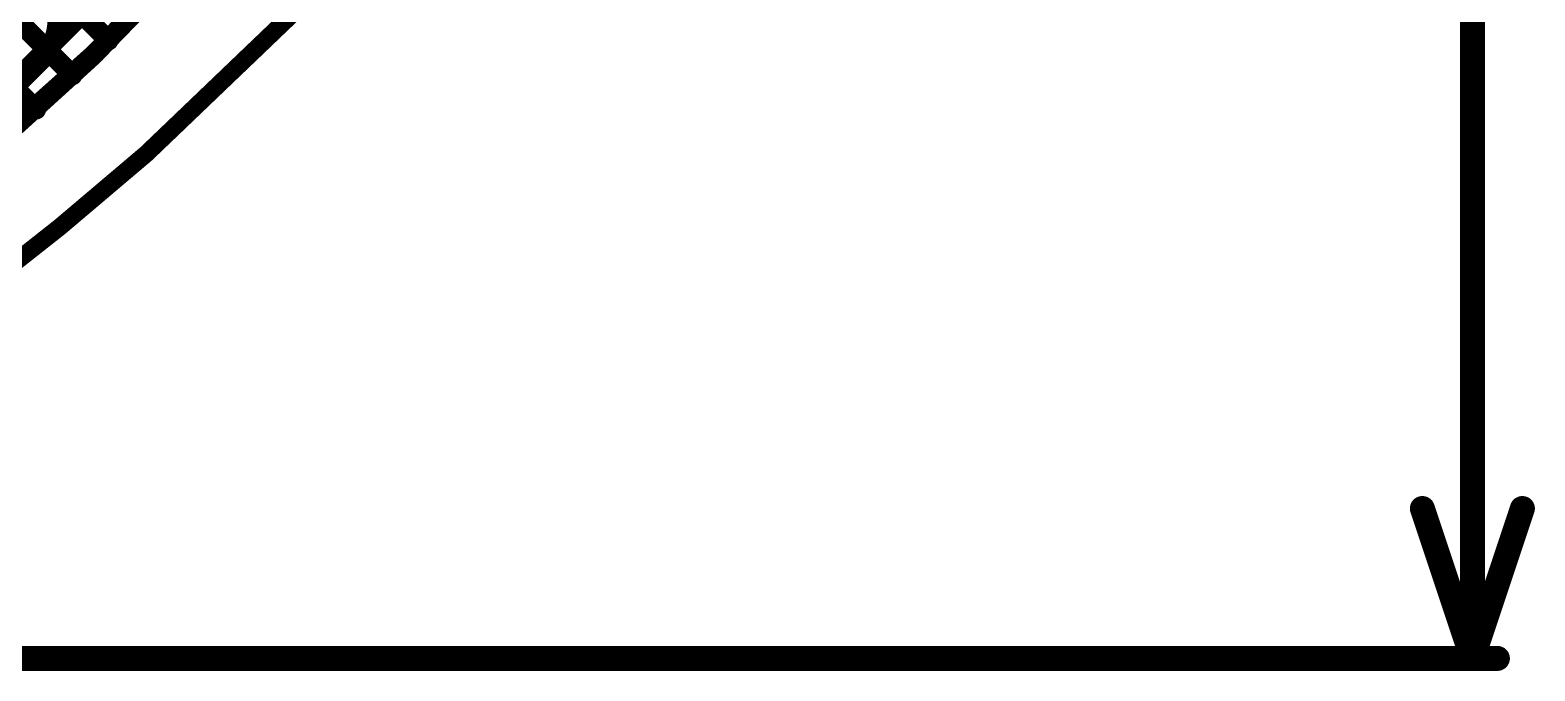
# Model space of a CAD drawing. Header units: millimetres. Extents: x 3.57 to 6.19, y 4.04 to 5.89.
# Drawn here: x 5.58 to 6.181, y 4.036 to 4.293 of the extents above; entities that cross this region are included whole.
import ezdxf

# ---------------------------------------------------------------- set-up
doc = ezdxf.new("R2010")
doc.units = ezdxf.units.MM
doc.header["$MEASUREMENT"] = 0
for name, color, linetype in [('BottomLayer', 5, 'Continuous'), ('Mechanical1', 6, 'Continuous'), ('Mechanical2', 216, 'Continuous'), ('TopLayer', 1, 'Continuous')]:
    doc.layers.add(name, color=color, linetype=linetype)

msp = doc.modelspace()

# ---------------------------------------------------------------- linework, layer by layer
at = {"layer": 'BottomLayer', "const_width": 0.008}
for points in [[(5.85187, 4.58864, -0.080996), (5.50819, 4.19628)], [(5.5905, 4.29693, -0.199188), (5.5836, 4.2803)], [(5.5905, 4.29693, -0.198912), (5.58362, 4.28032)]]:
    msp.add_lwpolyline(points, format="xyb", dxfattribs=at)
for points in [[(5.58848, 4.2874), (5.76802, 4.46694)], [(5.5905, 4.309), (5.61088, 4.28862)], [(5.58685, 4.28436), (5.5965, 4.27471)], [(5.50496, 4.20166), (5.5836, 4.2803)], [(5.57312, 4.26981), (5.58195, 4.26098)]]:
    msp.add_lwpolyline(points, dxfattribs=at)
at = {"layer": 'BottomLayer', "const_width": 0.004}
for points in [[(5.58648, 4.2874, 1), (5.59048, 4.2874, 1)], [(5.60888, 4.28862, 1), (5.61288, 4.28862, 1)], [(5.58485, 4.28436, 1), (5.58885, 4.28436, 1)], [(5.5816, 4.2803, 1), (5.5856, 4.2803, 1)], [(5.5816, 4.2803, 1), (5.5856, 4.2803, 1)], [(5.58162, 4.28032, 1), (5.58562, 4.28032, 1)], [(5.5945, 4.27471, 1), (5.5985, 4.27471, 1)], [(5.57995, 4.26098, 1), (5.58395, 4.26098, 1)]]:
    msp.add_lwpolyline(points, format="xyb", close=True, dxfattribs=at)
at = {"layer": 'Mechanical1', "const_width": 0.01}
for points in [[(6.15634, 4.04128), (6.15634, 4.60551)], [(6.13634, 4.10128), (6.15634, 4.04128)], [(6.15634, 4.04128), (6.17634, 4.10128)], [(5.33025, 4.04128), (6.16634, 4.04128)]]:
    msp.add_lwpolyline(points, dxfattribs=at)
at = {"layer": 'Mechanical1', "const_width": 0.005}
for points in [[(6.13384, 4.10128, 1), (6.13884, 4.10128, 1)], [(6.17384, 4.10128, 1), (6.17884, 4.10128, 1)], [(6.15384, 4.04128, 1), (6.15884, 4.04128, 1)], [(6.15384, 4.04128, 1), (6.15884, 4.04128, 1)], [(6.15384, 4.04128, 1), (6.15884, 4.04128, 1)], [(6.16384, 4.04128, 1), (6.16884, 4.04128, 1)]]:
    msp.add_lwpolyline(points, format="xyb", close=True, dxfattribs=at)
at = {"layer": 'Mechanical2', "const_width": 0.007}
for points in [[(5.91203, 4.60298, -0.090281), (5.62598, 4.24324)], [(5.62598, 4.24324, -0.025964), (5.51986, 4.15939)]]:
    msp.add_lwpolyline(points, format="xyb", dxfattribs=at)
at = {"layer": 'Mechanical2', "const_width": 0.0035}
msp.add_lwpolyline([(5.62423, 4.24324, 1), (5.62773, 4.24324, 1)], format="xyb", close=True, dxfattribs=at)
msp.add_lwpolyline([(5.62423, 4.24324, 1), (5.62773, 4.24324, 1)], format="xyb", close=True, dxfattribs=at)
at = {"layer": 'TopLayer', "const_width": 0.008}
for points in [[(5.3925, 4.507), (5.61088, 4.28862)], [(5.3925, 4.47871), (5.5965, 4.27471)], [(5.3925, 4.45043), (5.58195, 4.26098)], [(5.52934, 4.22827), (5.73407, 4.43299)]]:
    msp.add_lwpolyline(points, dxfattribs=at)
msp.add_lwpolyline([(5.74155, 4.43299, -0.047144), (5.52934, 4.21403)], format="xyb", dxfattribs=at)
at = {"layer": 'TopLayer', "const_width": 0.004}
for points in [[(5.60888, 4.28862, 1), (5.61288, 4.28862, 1)], [(5.5945, 4.27471, 1), (5.5985, 4.27471, 1)], [(5.57995, 4.26098, 1), (5.58395, 4.26098, 1)]]:
    msp.add_lwpolyline(points, format="xyb", close=True, dxfattribs=at)

doc.saveas('drawing.dxf')
